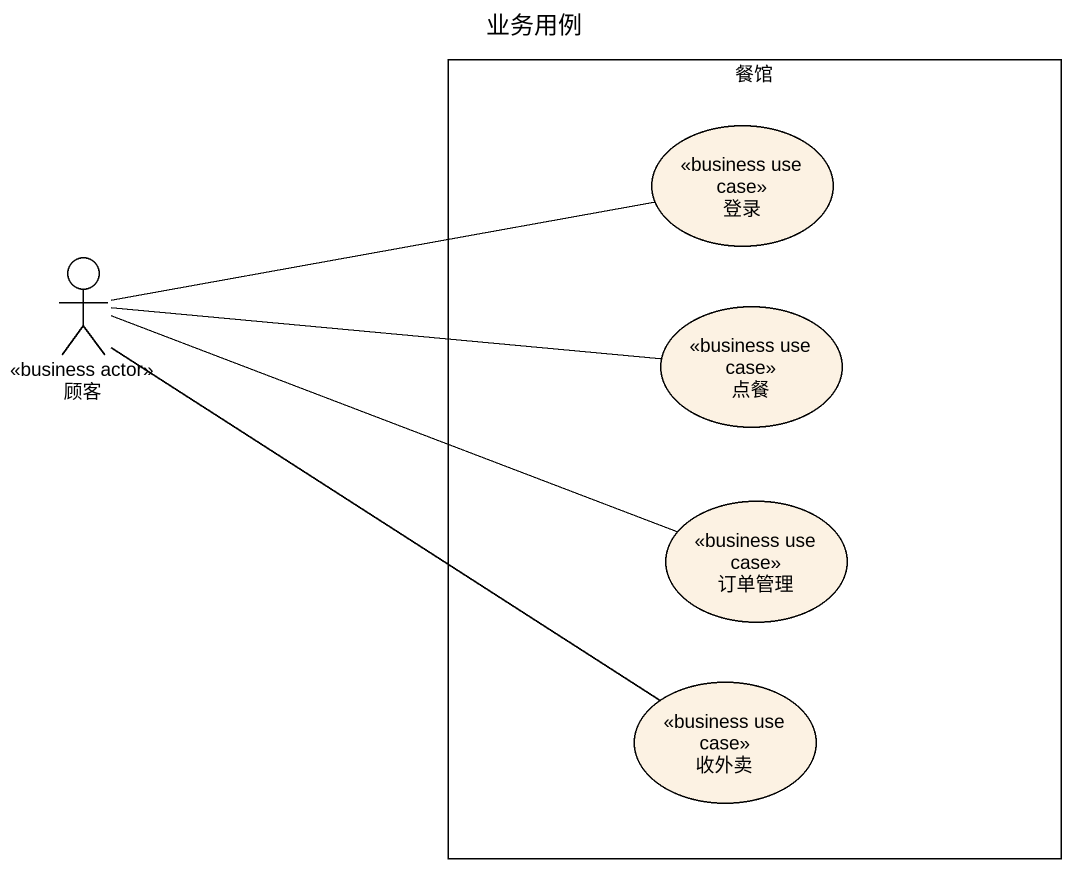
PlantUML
@startuml
title 业务用例
rectangle 餐馆 {
  usecase 登录 <<business use case>>
  usecase 点餐 <<business use case>>
  usecase 订单管理 <<business use case>>
  usecase 收外卖 <<business use case>>
}
actor 顾客 <<business actor>>
顾客 -right- 登录
顾客 -right- 点餐
顾客 -right- 订单管理
顾客 -- 收外卖
@enduml
